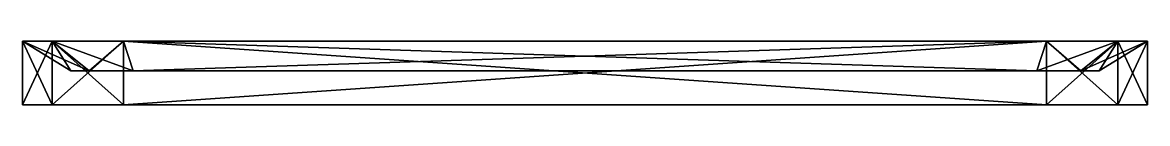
# Model space of a CAD drawing. Extents: x -151 to 151, y 0 to 17.
import ezdxf

# ---------------------------------------------------------------- set-up
doc = ezdxf.new("R2010")
doc.units = 0
doc.layers.add('plate02', color=250, linetype='CONTINUOUS')

msp = doc.modelspace()

# ---------------------------------------------------------------- meshes
at = {"layer": 'plate02'}
mesh = msp.add_polyface(dxfattribs=at)
corners = [(-150.961758, 0, -35.563003), (-150.961758, 17.176977, -35.563003), (-150.961758, 17.176977, 35.563003), (-150.961758, 0, 35.563003), (-123.871211, 0, 62.65355), (-123.871211, 17.176977, 62.65355), (123.871211, 17.176977, 62.65355), (123.871211, 0, 62.65355), (150.961758, 0, 35.563003), (150.961758, 17.176977, 35.563003), (150.961758, 17.176977, -35.563003), (150.961758, 0, -35.563003), (123.871211, 0, -62.65355), (123.871211, 17.176977, -62.65355), (-123.871211, 17.176977, -62.65355), (-123.871211, 0, -62.65355), (-143.027121, 0, -54.718912), (-143.027121, 17.176977, -54.718912), (-143.027121, 17.176977, 54.718912), (-143.027121, 0, 54.718912), (143.027121, 17.176977, 54.718912), (143.027121, 0, 54.718912), (143.027121, 17.176977, -54.718912), (143.027121, 0, -54.718912), (-137.961758, 9.17648, -32.977142), (-137.961758, 9.17648, 32.977142), (-121.28535, 9.17648, 49.65355), (121.28535, 9.17648, 49.65355), (137.961758, 9.17648, 32.977142), (137.961758, 9.17648, -32.977142), (121.28535, 9.17648, -49.65355), (-121.28535, 9.17648, -49.65355), (-133.077351, 9.17648, -44.769143), (-133.077351, 9.17648, 44.769143), (133.077351, 9.17648, 44.769143), (133.077351, 9.17648, -44.769143)]
mesh.append_faces([[corners[k] for k in face] for face in [(4, 5, 6), (8, 9, 10), (12, 13, 14), (0, 1, 2), (26, 33, 25), (15, 16, 0), (26, 25, 24), (24, 32, 31), (26, 31, 30), (30, 35, 29), (27, 30, 29), (28, 34, 27), (4, 15, 0), (15, 4, 7), (3, 19, 4), (7, 21, 8), (12, 7, 8), (11, 23, 12), (4, 19, 18), (8, 21, 20), (12, 23, 22), (0, 16, 17), (19, 3, 2), (21, 7, 6), (23, 11, 10), (16, 15, 14), (5, 26, 27), (6, 27, 34), (20, 34, 28), (9, 28, 29), (10, 29, 35), (22, 35, 30), (13, 30, 31), (14, 31, 32), (17, 32, 24), (1, 24, 25), (2, 25, 33), (18, 33, 26), (4, 6, 7), (8, 10, 11), (12, 14, 15), (0, 2, 3), (26, 24, 31), (26, 30, 27), (27, 29, 28), (4, 0, 3), (15, 7, 12), (12, 8, 11), (4, 18, 5), (8, 20, 9), (12, 22, 13), (0, 17, 1), (19, 2, 18), (21, 6, 20), (23, 10, 22), (16, 14, 17), (5, 27, 6), (6, 34, 20), (20, 28, 9), (9, 29, 10), (10, 35, 22), (22, 30, 13), (13, 31, 14), (14, 32, 17), (17, 24, 1), (1, 25, 2), (2, 33, 18), (18, 26, 5)]])

doc.saveas('drawing.dxf')
